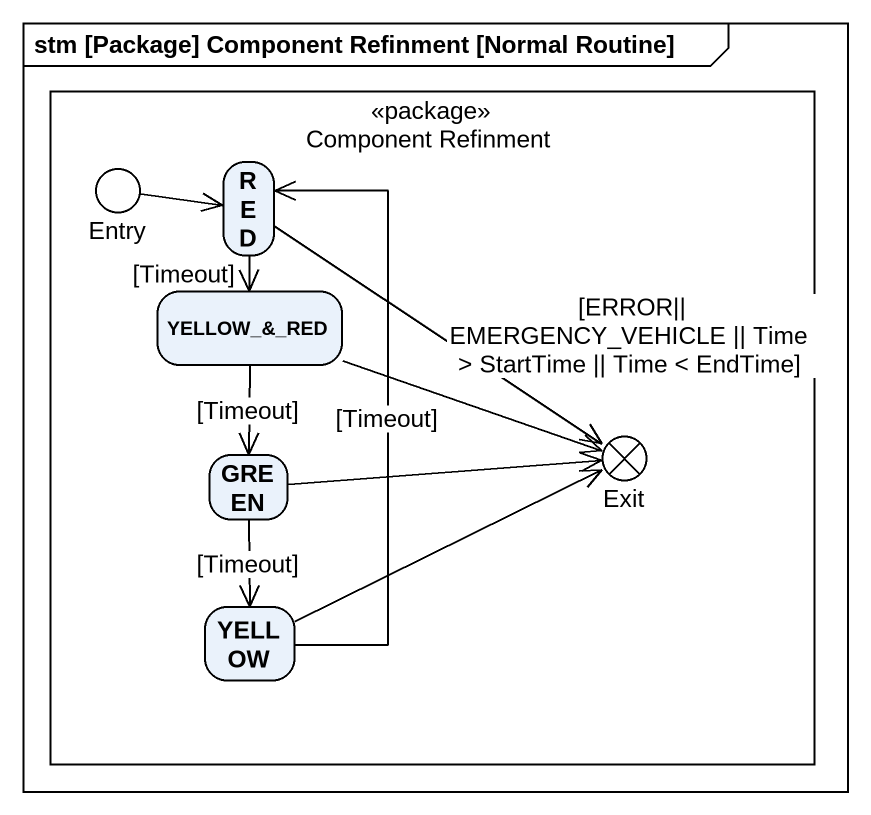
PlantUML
@startuml
mainframe stm [Package] Component Refinment [Normal Routine]
hide empty description
state "Component Refinment" as Component_Refinment <<package>> {
  state Entry <<entryPoint>>
  state RED
  state "YELLOW_&_RED" as YELLOW_RED
  state GREEN
  state Exit <<exitPoint>>
  state YELLOW
}
Entry -right-> RED
RED --> YELLOW_RED : [Timeout]
RED --> Exit : [ERROR|| EMERGENCY_VEHICLE || Time > StartTime || Time < EndTime]
YELLOW_RED --> GREEN : [Timeout]
YELLOW_RED -right-> Exit
GREEN -right-> Exit
GREEN --> YELLOW : [Timeout]
YELLOW -up-> RED : [Timeout]
YELLOW -right-> Exit
@enduml
